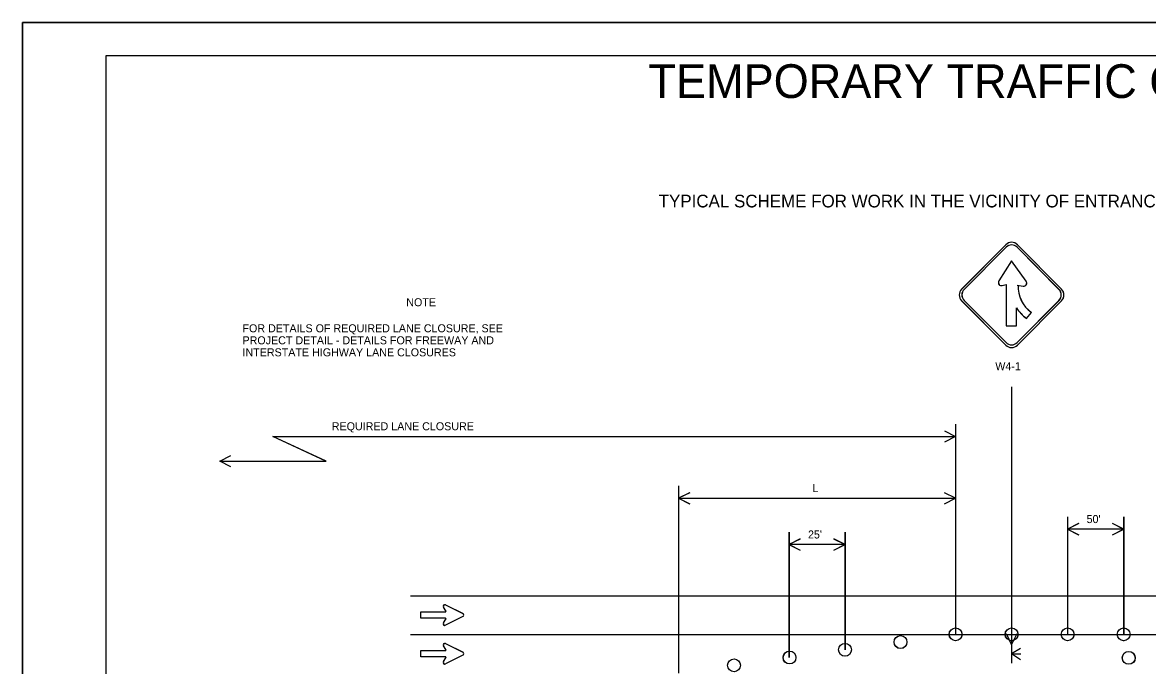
# Model space of a CAD drawing. Extents: x 0 to 34, y 0 to 22.
# Drawn here: x 0 to 16.87, y 12.37 to 22 of the extents above; entities that cross this region are included whole.
import ezdxf

# ---------------------------------------------------------------- set-up
doc = ezdxf.new("R2010")
doc.units = 0
for name, color, linetype in [('ANNO-SHT', 7, 'Continuous'), ('Level 1', 7, 'Continuous'), ('PlotBorder', 7, 'Continuous'), ('SHADE-GENERIC', 7, 'Continuous'), ('SHT-BNDRY', 7, 'Continuous'), ('SHT-FENCE', 7, 'Continuous')]:
    doc.layers.add(name, color=color, linetype=linetype)

msp = doc.modelspace()

# ---------------------------------------------------------------- linework, layer by layer
at = {"layer": 'Level 1'}
for p, q in [((14.083, 18.006), (14.745, 18.67)), ((14.084, 18.006), (14.746, 18.671)), ((14.121, 18.002), (14.749, 18.633)), ((14.122, 18.002), (14.75, 18.633)), ((14.915, 18.633), (15.543, 18.002)), ((14.916, 18.633), (15.544, 18.002)), ((14.919, 18.67), (15.581, 18.006)), ((14.92, 18.671), (15.581, 18.006)), ((14.833, 18.432), (14.642, 18.129)), ((15.052, 18.124), (14.833, 18.432)), ((14.692, 18.059), (14.751, 18.074)), ((14.751, 18.074), (14.751, 17.456)), ((14.915, 18.067), (15.007, 18.051)), ((14.745, 17.168), (14.083, 17.832)), ((14.746, 17.168), (14.084, 17.832)), ((14.749, 17.205), (14.121, 17.836)), ((14.75, 17.205), (14.122, 17.836)), ((14.907, 17.456), (14.907, 17.724)), ((15.543, 17.836), (14.915, 17.205)), ((15.544, 17.836), (14.916, 17.205)), ((15.581, 17.832), (14.919, 17.168)), ((15.581, 17.832), (14.92, 17.168)), ((15.056, 17.568), (15.131, 17.657)), ((14.751, 17.456), (14.907, 17.456)), ((14.832, 16.54), (14.832, 12.678)), ((14.833, 16.54), (14.833, 12.678)), ((13.992, 15.984), (13.992, 12.833)), ((13.993, 15.984), (13.993, 12.833)), ((3.754, 15.799), (13.992, 15.799)), ((4.551, 15.428), (3.754, 15.799)), ((3.755, 15.799), (13.993, 15.799)), ((4.552, 15.428), (3.755, 15.799)), ((2.958, 15.428), (4.551, 15.428)), ((2.959, 15.428), (4.552, 15.428)), ((9.837, 15.057), (9.837, 12.254)), ((9.838, 15.057), (9.838, 12.254)), ((9.837, 14.872), (13.992, 14.872)), ((9.838, 14.872), (13.993, 14.872)), ((12.921, 14.874), (12.921, 14.872)), ((12.922, 14.874), (12.922, 14.872)), ((13.992, 14.874), (13.992, 14.872)), ((13.993, 14.874), (13.993, 14.872)), ((15.672, 14.596), (15.672, 12.833)), ((15.673, 14.596), (15.673, 12.833)), ((16.512, 14.594), (16.512, 12.833)), ((16.513, 14.594), (16.513, 12.833)), ((11.494, 14.364), (11.494, 12.486)), ((11.495, 14.365), (11.495, 12.486)), ((12.334, 14.363), (12.334, 12.602)), ((12.335, 14.363), (12.335, 12.602)), ((16.512, 14.41), (15.672, 14.41)), ((16.513, 14.41), (15.673, 14.41)), ((16.281, 14.41), (16.281, 14.408)), ((16.282, 14.41), (16.282, 14.409)), ((12.334, 14.179), (11.494, 14.179)), ((12.335, 14.179), (11.495, 14.179)), ((12.103, 14.179), (12.103, 14.177)), ((12.104, 14.179), (12.104, 14.177)), ((12.334, 14.179), (12.334, 13.321)), ((12.335, 14.179), (12.335, 13.321)), ((5.82, 13.412), (30.381, 13.412)), ((5.821, 13.412), (30.382, 13.412)), ((5.975, 13.171), (6.342, 13.171)), ((5.975, 13.074), (5.975, 13.171)), ((6.35, 13.186), (6.314, 13.24)), ((6.345, 13.275), (6.606, 13.144)), ((6.342, 13.074), (5.975, 13.074)), ((6.314, 13.005), (6.35, 13.059)), ((6.605, 13.101), (6.345, 12.97)), ((5.82, 12.833), (30.381, 12.833)), ((5.821, 12.833), (30.382, 12.833)), ((6.35, 12.607), (6.314, 12.661)), ((6.345, 12.696), (6.606, 12.565)), ((6.359, 12.688), (6.359, 12.688)), ((6.36, 12.688), (6.36, 12.688)), ((14.832, 12.678), (14.832, 12.539)), ((14.833, 12.678), (14.833, 12.539)), ((5.975, 12.592), (6.342, 12.592)), ((5.975, 12.495), (5.975, 12.592)), ((6.342, 12.495), (5.975, 12.495)), ((6.605, 12.522), (6.345, 12.391)), ((14.832, 12.545), (14.965, 12.625)), ((14.832, 12.545), (14.964, 12.456)), ((14.832, 12.543), (14.971, 12.543)), ((14.832, 12.539), (14.832, 12.4)), ((14.833, 12.546), (14.966, 12.625)), ((14.833, 12.546), (14.965, 12.456)), ((14.833, 12.543), (14.972, 12.543)), ((14.833, 12.539), (14.833, 12.4)), ((6.314, 12.426), (6.35, 12.48)), ((14.832, 12.4), (14.832, 12.4)), ((14.833, 12.4), (14.833, 12.4))]:
    msp.add_line(p, q, dxfattribs=at)
for points in [[(13.826, 15.882), (13.992, 15.799), (13.826, 15.715)], [(13.827, 15.882), (13.993, 15.799), (13.827, 15.715)], [(3.124, 15.344), (2.958, 15.428), (3.124, 15.511)], [(3.125, 15.345), (2.959, 15.428), (3.125, 15.511)], [(10.004, 14.955), (9.837, 14.872), (10.004, 14.788)], [(10.005, 14.955), (9.838, 14.872), (10.005, 14.789)], [(13.826, 14.788), (13.992, 14.872), (13.826, 14.955)], [(13.827, 14.789), (13.993, 14.872), (13.827, 14.955)], [(15.838, 14.494), (15.672, 14.41), (15.838, 14.327)], [(15.839, 14.494), (15.673, 14.41), (15.839, 14.327)], [(16.346, 14.327), (16.512, 14.41), (16.346, 14.494)], [(16.347, 14.327), (16.513, 14.41), (16.347, 14.494)], [(11.66, 14.262), (11.494, 14.179), (11.66, 14.096)], [(11.661, 14.263), (11.495, 14.179), (11.661, 14.096)], [(12.168, 14.096), (12.335, 14.179), (12.168, 14.263)], [(12.168, 14.096), (12.334, 14.179), (12.168, 14.262)], [(14.749, 12.845), (14.832, 12.678), (14.915, 12.845)], [(14.75, 12.845), (14.833, 12.678), (14.916, 12.845)]]:
    msp.add_lwpolyline(points, dxfattribs=at)
for centre, major_axis, start_param, end_param in [((14.832, 18.583), (0, 0.124), 5.497787, 7.068583), ((14.833, 18.583), (0, 0.124), 5.497787, 7.068583), ((14.832, 18.55), (0, 0.117), 5.497787, 7.068583), ((14.833, 18.55), (0, 0.117), 5.497787, 7.068583), ((14.681, 18.104), (0, -0.0463), 4.14735, 6.52853), ((15.388, 18.036), (0, 0.458), 1.512352, 2.542746), ((15.014, 18.097), (0, 0.0463), 2.976108, 5.332751), ((14.17, 17.919), (0, -0.124), 3.926991, 5.497787), ((14.171, 17.919), (0, -0.124), 3.926991, 5.497787), ((14.203, 17.919), (0, -0.117), 3.926991, 5.497787), ((14.204, 17.919), (0, -0.117), 3.926991, 5.497787), ((15.46, 17.919), (0, 0.117), 3.926991, 5.497787), ((15.461, 17.919), (0, 0.117), 3.926991, 5.497787), ((15.493, 17.919), (0, 0.124), 3.926991, 5.497787), ((15.494, 17.919), (0, 0.124), 3.926991, 5.497787), ((15.388, 18.036), (0, 0.575), 2.144008, 2.521658), ((14.832, 17.255), (0, 0.124), 2.356194, 3.926991), ((14.833, 17.255), (0, 0.124), 2.356194, 3.926991), ((14.832, 17.288), (0, 0.117), 2.356194, 3.926991), ((14.833, 17.288), (0, 0.117), 2.356194, 3.926991), ((6.334, 13.254), (0, -0.0241), 2.678155, 5.300602), ((6.342, 13.181), (0, 0.00965), 3.141803, 5.301246), ((6.334, 12.992), (0, -0.0241), 4.124596, 6.747043), ((6.342, 13.065), (0, 0.00965), 4.123952, 6.283395), ((6.595, 13.123), (0, -0.0241), 0.463604, 2.678408), ((6.334, 12.674), (0, -0.0241), 2.678155, 5.300602), ((6.342, 12.601), (0, 0.00965), 3.141803, 5.301246), ((6.342, 12.486), (0, 0.00965), 4.123952, 6.283395), ((6.595, 12.544), (0, -0.0241), 0.463604, 2.678408), ((6.334, 12.413), (0, -0.0241), 4.124596, 6.747043)]:
    msp.add_ellipse(centre, major_axis=major_axis, ratio=0.996122, start_param=start_param, end_param=end_param, dxfattribs=at)
for centre in [(13.993, 12.833), (14.833, 12.833), (15.673, 12.833), (16.513, 12.833), (12.335, 12.602), (13.167, 12.718), (11.503, 12.486), (16.59, 12.481), (10.67, 12.37)]:
    msp.add_ellipse(centre, major_axis=(0, 0.0965), ratio=0.996122, dxfattribs=at)
at = {"layer": 'PlotBorder'}
msp.add_lwpolyline([(0, 0), (34, 0), (34, 22), (0, 22)], close=True, dxfattribs=at)
at = {"layer": 'SHADE-GENERIC'}
for p, q in [((14.832, 18.432), (14.641, 18.129)), ((15.051, 18.124), (14.832, 18.432)), ((14.691, 18.059), (14.75, 18.074)), ((14.75, 18.074), (14.75, 17.456)), ((14.914, 18.067), (15.006, 18.051)), ((14.906, 17.456), (14.906, 17.724)), ((15.055, 17.568), (15.13, 17.657)), ((14.75, 17.456), (14.906, 17.456)), ((5.974, 13.171), (6.341, 13.171)), ((5.974, 13.074), (5.974, 13.171)), ((6.349, 13.186), (6.313, 13.24)), ((6.344, 13.275), (6.605, 13.144)), ((6.341, 13.074), (5.974, 13.074)), ((6.313, 13.005), (6.349, 13.059)), ((6.604, 13.101), (6.344, 12.97)), ((6.349, 12.607), (6.313, 12.661)), ((6.344, 12.695), (6.605, 12.565)), ((5.974, 12.592), (6.341, 12.592)), ((5.974, 12.495), (5.974, 12.592)), ((6.341, 12.495), (5.974, 12.495)), ((6.604, 12.522), (6.344, 12.391)), ((6.313, 12.426), (6.349, 12.48))]:
    msp.add_line(p, q, dxfattribs=at)
for centre, major_axis, start_param, end_param in [((14.68, 18.104), (0, -0.0463), 4.14735, 6.52853), ((15.387, 18.036), (0, 0.458), 1.512352, 2.542746), ((15.013, 18.097), (0, 0.0463), 2.976108, 5.332751), ((15.387, 18.036), (0, 0.575), 2.144008, 2.521658), ((6.333, 13.253), (0, -0.0241), 2.678155, 5.300602), ((6.341, 13.181), (0, 0.00965), 3.141803, 5.301246), ((6.333, 12.992), (0, -0.0241), 4.124596, 6.747043), ((6.341, 13.065), (0, 0.00965), 4.123952, 6.283395), ((6.594, 13.123), (0, -0.0241), 0.463604, 2.678408), ((6.333, 12.674), (0, -0.0241), 2.678155, 5.300602), ((6.341, 12.601), (0, 0.00965), 3.141803, 5.301246), ((6.341, 12.485), (0, 0.00965), 4.123952, 6.283395), ((6.594, 12.543), (0, -0.0241), 0.463604, 2.678408), ((6.333, 12.413), (0, -0.0241), 4.124596, 6.747043)]:
    msp.add_ellipse(centre, major_axis=major_axis, ratio=0.996122, start_param=start_param, end_param=end_param, dxfattribs=at)
for centre in [(13.992, 12.833), (14.832, 12.833), (15.672, 12.833), (16.512, 12.833), (12.334, 12.602), (13.166, 12.718), (11.502, 12.486), (16.589, 12.481), (10.67, 12.37)]:
    msp.add_ellipse(centre, major_axis=(0, 0.0965), ratio=0.996122, dxfattribs=at)
at = {"layer": 'SHT-BNDRY'}
msp.add_lwpolyline([(1.25, 0.5), (33.5, 0.5), (33.5, 21.5), (1.25, 21.5)], close=True, dxfattribs=at)
at = {"layer": 'SHT-FENCE'}
msp.add_lwpolyline([(0, 22), (34, 22), (34, 0), (0, 0)], close=True, dxfattribs=at)

# ---------------------------------------------------------------- texts
at = {"layer": 'ANNO-SHT'}
msp.add_text('TEMPORARY TRAFFIC CONTROL PLAN SHEET', height=0.50546, dxfattribs=at).set_placement((9.387, 20.869))
at = {"layer": 'Level 1'}
for s, height, p in [('TYPICAL SCHEME FOR WORK IN THE VICINITY OF ENTRANCE RAMPS', 0.19, (9.54, 19.23)), ('NOTE', 0.12, (5.755, 17.749)), ('FOR DETAILS OF REQUIRED LANE CLOSURE, SEE', 0.12, (3.299, 17.359)), ('PROJECT DETAIL - DETAILS FOR FREEWAY AND ', 0.12, (3.299, 17.179)), ('INTERSTATE HIGHWAY LANE CLOSURES', 0.12, (3.299, 16.999)), ('W4-1', 0.12, (14.588, 16.791)), ('REQUIRED LANE CLOSURE', 0.12, (4.638, 15.891)), ('L', 0.12, (11.845, 14.964)), ("50'", 0.12, (15.957, 14.501)), ("25'", 0.12, (11.779, 14.27))]:
    msp.add_text(s, height=height, dxfattribs=at).set_placement(p)

doc.saveas('drawing.dxf')
